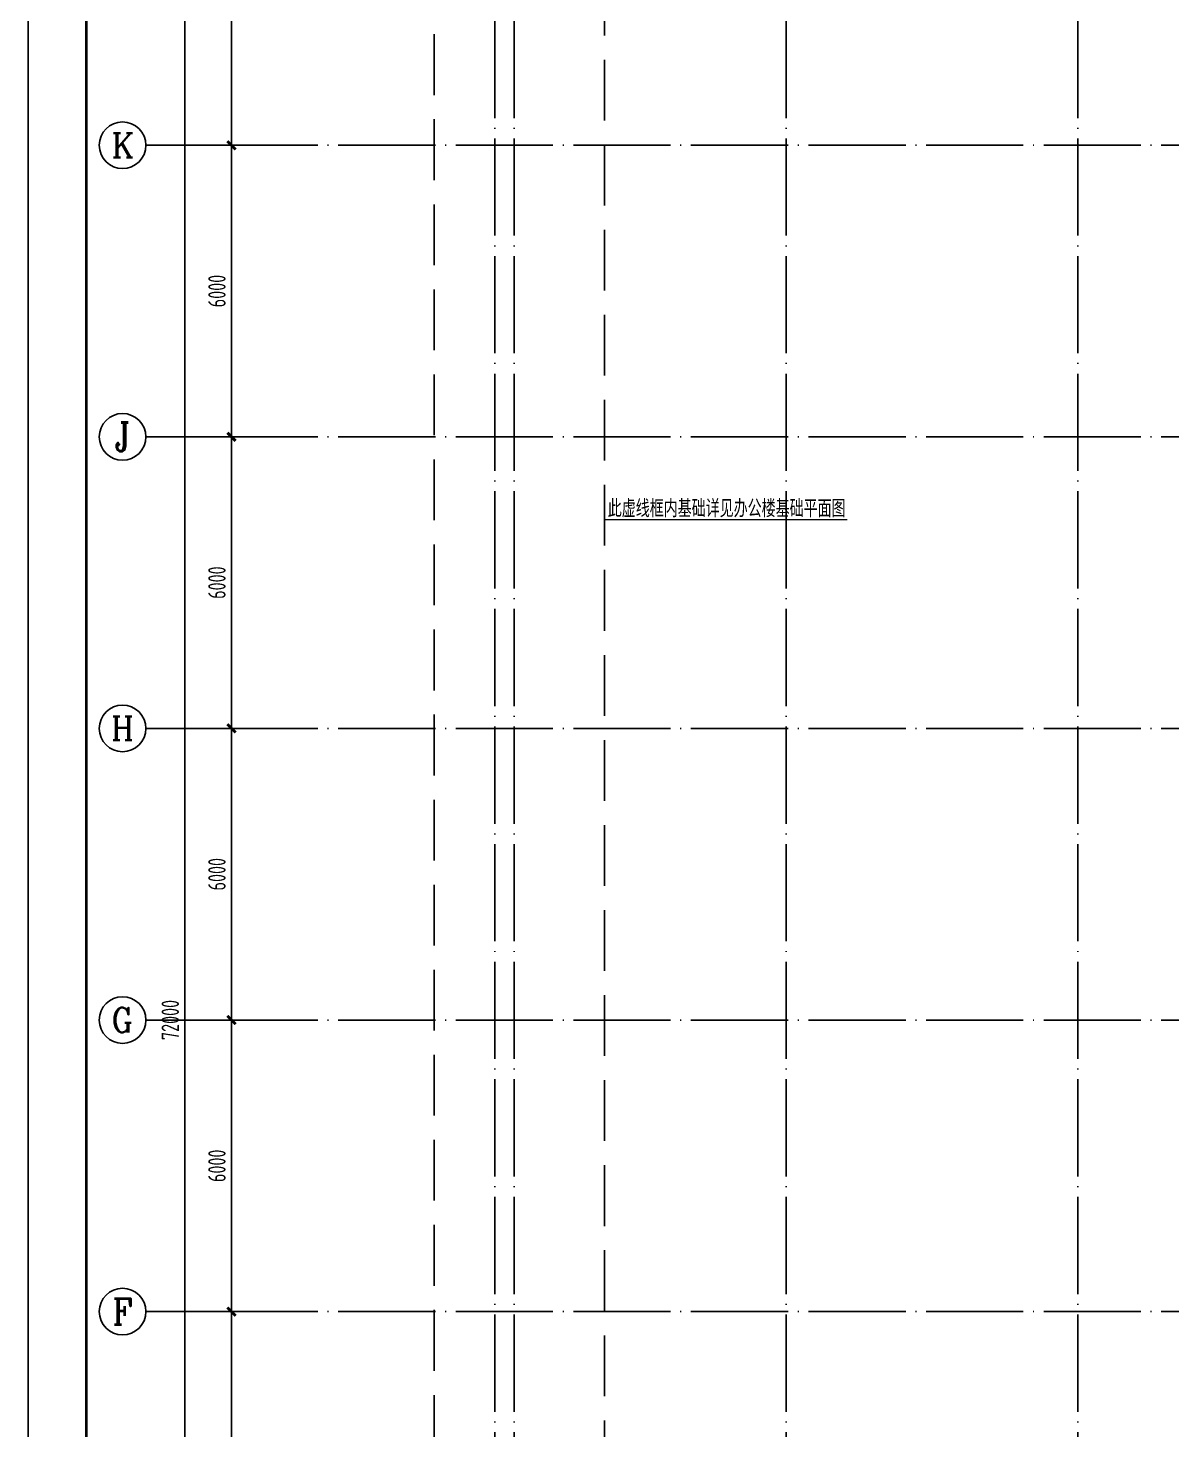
# Model space of a CAD drawing. Extents: x -1389621 to 57380, y -92505 to 283644.
# Drawn here: x -1388311 to -1364767, y 194682 to 223529 of the extents above; entities that cross this region are included whole.
import ezdxf
from ezdxf.enums import TextEntityAlignment as Align

# ---------------------------------------------------------------- set-up
doc = ezdxf.new("R2010")
doc.units = 0
doc.header["$LTSCALE"] = 100
doc.header["$MEASUREMENT"] = 0
doc.linetypes.add('DASH', pattern=[0.35, 0.25, -0.1])
doc.linetypes.add('DOTE', pattern=[2.42, 2, -0.2, 0.02, -0.2])
doc.layers.get('0').update_dxf_attribs({"linetype": 'CONTINUOUS'})
doc.layers.get('Defpoints').update_dxf_attribs({"linetype": 'CONTINUOUS'})
for name, color, linetype in [('AXIS', 3, 'CONTINUOUS'), ('AXIS_TEXT', 7, 'CONTINUOUS'), ('BORDER', 7, 'CONTINUOUS'), ('DIM', 3, 'CONTINUOUS'), ('DOTE', 1, 'DOTE'), ('PUB_DIM', 3, 'CONTINUOUS'), ('标注', 4, 'CONTINUOUS')]:
    doc.layers.add(name, color=color, linetype=linetype)
doc.layers.add('PUB_TEXT', color=7, linetype='CONTINUOUS', lineweight=15)
doc.styles.add('_TCH_AXIS', font='COMPLEX', dxfattribs={"bigfont": 'GBCBIG'})
doc.styles.add('COMPLEX', font='COMPLEX')
doc.styles.add('hztxt', font='txt', dxfattribs={"width": 0.7, "height": 10, "bigfont": 'hztxt.shx'})
doc.styles.add('TSSD_Dimension', font='tssdeng.shx', dxfattribs={"width": 0.7, "bigfont": 'hztxt.shx'})
doc.dimstyles.new('TSSD_100_100', dxfattribs={"dimtxt": 300, "dimasz": 100, "dimexe": 100, "dimexo": 250, "dimgap": 100, "dimtad": 1, "dimdec": 0, "dimzin": 0, "dimdsep": 46, "dimtxsty": 'TSSD_Dimension', "dimblk": 'ARCHTICK', "dimblk1": 'ARCHTICK', "dimblk2": 'ARCHTICK', "dimcen": 0, "dimdle": 100, "dimclrt": 7, "dimadec": 0, "dimazin": 0, "dimtfac": 1, "dimtdec": 0, "dimtix": 1, "dimtmove": 2, "dimatfit": 3, "dimfxl": 0, "dimtolj": 1, "dimtzin": 0, "dimarcsym": 0})

# ---------------------------------------------------------------- blocks, each defined once
blk = doc.blocks.new('_ArchTick')
at = {"color": 0, "linetype": 'ByBlock'}
blk.add_lwpolyline([(-0.71, -0.71, 0.5, 0.5, 0), (0.71, 0.71, 0.5, 0.5, 0)], format="xyseb", dxfattribs=at)
blk = doc.blocks.new('*D1327')
at = {"layer": 'Defpoints', "color": 0, "ltscale": 100}
for p in [(-1384123, 197117), (-1382629, 197117), (-1382629, 191117)]:
    blk.add_point(p, dxfattribs=at)
at = {"layer": 'DIM', "color": 0, "lineweight": -2, "ltscale": 100}
for p, q in [((-1382929, 197117), (-1384243, 197117)), ((-1384123, 190997), (-1384123, 197237)), ((-1382929, 191117), (-1384243, 191117))]:
    blk.add_line(p, q, dxfattribs=at)
at = {"layer": 'DIM', "color": 0, "lineweight": -2, "ltscale": 100, "xscale": 120, "yscale": 120, "zscale": 120}
for p, rotation in [((-1384123, 197117), 90), ((-1384123, 191117), 270)]:
    blk.add_blockref('_ArchTick', p, dxfattribs=dict(at, rotation=rotation))
at = {"layer": 'DIM', "color": 7, "ltscale": 100, "insert": (-1384423, 194117), "char_height": 360, "attachment_point": 5, "rotation": 90, "style": 'TSSD_Dimension'}
blk.add_mtext('\\A1;6000', dxfattribs=at)
blk = doc.blocks.new('*D1328')
at = {"layer": 'Defpoints', "color": 0, "ltscale": 100}
for p in [(-1384123, 203117), (-1382629, 203117), (-1382629, 197117)]:
    blk.add_point(p, dxfattribs=at)
at = {"layer": 'DIM', "color": 0, "lineweight": -2, "ltscale": 100}
for p, q in [((-1382929, 203117), (-1384243, 203117)), ((-1384123, 196997), (-1384123, 203237)), ((-1382929, 197117), (-1384243, 197117))]:
    blk.add_line(p, q, dxfattribs=at)
at = {"layer": 'DIM', "color": 0, "lineweight": -2, "ltscale": 100, "xscale": 120, "yscale": 120, "zscale": 120}
for p, rotation in [((-1384123, 203117), 90), ((-1384123, 197117), 270)]:
    blk.add_blockref('_ArchTick', p, dxfattribs=dict(at, rotation=rotation))
at = {"layer": 'DIM', "color": 7, "ltscale": 100, "insert": (-1384423, 200117), "char_height": 360, "attachment_point": 5, "rotation": 90, "style": 'TSSD_Dimension'}
blk.add_mtext('\\A1;6000', dxfattribs=at)
blk = doc.blocks.new('*D1329')
at = {"layer": 'Defpoints', "color": 0, "ltscale": 100}
for p in [(-1384123, 209117), (-1382629, 209117), (-1382629, 203117)]:
    blk.add_point(p, dxfattribs=at)
at = {"layer": 'DIM', "color": 0, "lineweight": -2, "ltscale": 100}
for p, q in [((-1384123, 202997), (-1384123, 209237)), ((-1382929, 209117), (-1384243, 209117)), ((-1382929, 203117), (-1384243, 203117))]:
    blk.add_line(p, q, dxfattribs=at)
at = {"layer": 'DIM', "color": 0, "lineweight": -2, "ltscale": 100, "xscale": 120, "yscale": 120, "zscale": 120}
for p, rotation in [((-1384123, 209117), 90), ((-1384123, 203117), 270)]:
    blk.add_blockref('_ArchTick', p, dxfattribs=dict(at, rotation=rotation))
at = {"layer": 'DIM', "color": 7, "ltscale": 100, "insert": (-1384423, 206117), "char_height": 360, "attachment_point": 5, "rotation": 90, "style": 'TSSD_Dimension'}
blk.add_mtext('\\A1;6000', dxfattribs=at)
blk = doc.blocks.new('*D1330')
at = {"layer": 'Defpoints', "color": 0, "ltscale": 100}
for p in [(-1384123, 215117), (-1382629, 215117), (-1382629, 209117)]:
    blk.add_point(p, dxfattribs=at)
at = {"layer": 'DIM', "color": 0, "lineweight": -2, "ltscale": 100}
for p, q in [((-1384123, 208997), (-1384123, 215237)), ((-1382929, 215117), (-1384243, 215117)), ((-1382929, 209117), (-1384243, 209117))]:
    blk.add_line(p, q, dxfattribs=at)
at = {"layer": 'DIM', "color": 0, "lineweight": -2, "ltscale": 100, "xscale": 120, "yscale": 120, "zscale": 120}
for p, rotation in [((-1384123, 215117), 90), ((-1384123, 209117), 270)]:
    blk.add_blockref('_ArchTick', p, dxfattribs=dict(at, rotation=rotation))
at = {"layer": 'DIM', "color": 7, "ltscale": 100, "insert": (-1384423, 212117), "char_height": 360, "attachment_point": 5, "rotation": 90, "style": 'TSSD_Dimension'}
blk.add_mtext('\\A1;6000', dxfattribs=at)
blk = doc.blocks.new('*D1331')
at = {"layer": 'Defpoints', "color": 0, "ltscale": 100}
for p in [(-1384123, 221117), (-1382629, 221117), (-1382629, 215117)]:
    blk.add_point(p, dxfattribs=at)
at = {"layer": 'DIM', "color": 0, "lineweight": -2, "ltscale": 100}
for p, q in [((-1382929, 221117), (-1384243, 221117)), ((-1384123, 214997), (-1384123, 221237)), ((-1382929, 215117), (-1384243, 215117))]:
    blk.add_line(p, q, dxfattribs=at)
at = {"layer": 'DIM', "color": 0, "lineweight": -2, "ltscale": 100, "xscale": 120, "yscale": 120, "zscale": 120}
for p, rotation in [((-1384123, 221117), 90), ((-1384123, 215117), 270)]:
    blk.add_blockref('_ArchTick', p, dxfattribs=dict(at, rotation=rotation))
at = {"layer": 'DIM', "color": 7, "ltscale": 100, "insert": (-1384423, 218117), "char_height": 360, "attachment_point": 5, "rotation": 90, "style": 'TSSD_Dimension'}
blk.add_mtext('\\A1;6000', dxfattribs=at)
blk = doc.blocks.new('*D1332')
at = {"layer": 'Defpoints', "color": 0, "ltscale": 100}
for p in [(-1384123, 227117), (-1382629, 227117), (-1382629, 221117)]:
    blk.add_point(p, dxfattribs=at)
at = {"layer": 'DIM', "color": 0, "lineweight": -2, "ltscale": 100}
for p, q in [((-1382929, 227117), (-1384243, 227117)), ((-1384123, 220997), (-1384123, 227237)), ((-1382929, 221117), (-1384243, 221117))]:
    blk.add_line(p, q, dxfattribs=at)
at = {"layer": 'DIM', "color": 0, "lineweight": -2, "ltscale": 100, "xscale": 120, "yscale": 120, "zscale": 120}
for p, rotation in [((-1384123, 227117), 90), ((-1384123, 221117), 270)]:
    blk.add_blockref('_ArchTick', p, dxfattribs=dict(at, rotation=rotation))
at = {"layer": 'DIM', "color": 7, "ltscale": 100, "insert": (-1384423, 224117), "char_height": 360, "attachment_point": 5, "rotation": 90, "style": 'TSSD_Dimension'}
blk.add_mtext('\\A1;6000', dxfattribs=at)
blk = doc.blocks.new('*D1335')
at = {"layer": 'Defpoints', "color": 0, "ltscale": 100}
for p in [(-1385083, 239117), (-1382389, 239117), (-1382389, 167117)]:
    blk.add_point(p, dxfattribs=at)
at = {"layer": 'DIM', "color": 0, "lineweight": -2, "ltscale": 100}
for p, q in [((-1385083, 166997), (-1385083, 239237)), ((-1382689, 239117), (-1385203, 239117)), ((-1382689, 167117), (-1385203, 167117))]:
    blk.add_line(p, q, dxfattribs=at)
at = {"layer": 'DIM', "color": 0, "lineweight": -2, "ltscale": 100, "xscale": 120, "yscale": 120, "zscale": 120}
for p, rotation in [((-1385083, 239117), 90), ((-1385083, 167117), 270)]:
    blk.add_blockref('_ArchTick', p, dxfattribs=dict(at, rotation=rotation))
at = {"layer": 'DIM', "color": 7, "ltscale": 100, "insert": (-1385383, 203117), "char_height": 360, "attachment_point": 5, "rotation": 90, "style": 'TSSD_Dimension'}
blk.add_mtext('\\A1;72000', dxfattribs=at)
blk = doc.blocks.new('_AXISO')
blk.add_circle((0, 0), 0.5)
at = {"layer": 'AXIS_TEXT', "style": 'COMPLEX', "width": 1.041667}
blk.add_attdef('A', text='', height=0.56, dxfattribs=at).set_placement((-0.25, -0.28), (0.25, -0.28), align=Align.FIT)

msp = doc.modelspace()

# ---------------------------------------------------------------- linework, layer by layer
at = {"layer": 'AXIS'}
for p, q in [((-1382628.63, 221116.717), (-1385886.375, 221116.717)), ((-1382628.63, 215116.717), (-1385886.375, 215116.717)), ((-1382628.63, 209116.717), (-1385886.375, 209116.717)), ((-1382628.63, 203116.717), (-1385886.375, 203116.717)), ((-1382628.63, 197116.717), (-1385886.375, 197116.717))]:
    msp.add_line(p, q, dxfattribs=at)
at = {"layer": 'BORDER'}
msp.add_lwpolyline([(-1388311.068, 147698.469), (-1388311.068, 248618.469), (-1317031.068, 248618.469), (-1317031.068, 147698.469)], close=True, dxfattribs=at)
at = {"layer": 'BORDER', "const_width": 60}
msp.add_lwpolyline([(-1387111.068, 148898.469), (-1387111.068, 245618.469), (-1318231.068, 245618.469), (-1318231.068, 148898.469)], close=True, dxfattribs=at)
at = {"layer": 'DOTE', "linetype": 'DOTE', "ltscale": 10}
for p, q in [((-1378706.633, 240616.717), (-1378706.633, 165616.717)), ((-1378306.633, 240616.717), (-1378306.633, 165616.717)), ((-1372706.633, 240616.717), (-1372706.633, 165616.717)), ((-1366706.633, 240616.717), (-1366706.633, 165616.717)), ((-1341206.633, 221116.717), (-1382628.63, 221116.717)), ((-1341206.633, 215116.717), (-1382628.63, 215116.717)), ((-1341206.633, 209116.717), (-1382628.63, 209116.717)), ((-1341206.633, 203116.717), (-1382628.63, 203116.717)), ((-1341206.633, 197116.717), (-1382628.63, 197116.717))]:
    msp.add_line(p, q, dxfattribs=at)
at = {"layer": 'PUB_TEXT'}
msp.add_line((-1376446.729, 213419.064), (-1371454.264, 213419.064), dxfattribs=at)
at = {"layer": '标注', "linetype": 'DASH', "ltscale": 50}
msp.add_lwpolyline([(-1379950.08, 240377.801), (-1376446.729, 240377.801), (-1376446.729, 166150.517), (-1379950.08, 166150.517)], close=True, dxfattribs=at)

# ---------------------------------------------------------------- block references
at = {"layer": 'AXIS'}
ref = msp.add_blockref('_AXISO', (-1386366.375, 221116.717), dxfattribs=dict(at, xscale=960, yscale=960, zscale=960))
ref.add_attrib('A', 'K', dxfattribs={"layer": 'AXIS_TEXT', "ltscale": 0.5, "height": 498.312, "style": '_TCH_AXIS'}).set_placement((-1386591.802, 220867.561), (-1386140.948, 220867.561), align=Align.FIT)
ref = msp.add_blockref('_AXISO', (-1386366.375, 215116.717), dxfattribs=dict(at, xscale=960, yscale=960, zscale=960))
ref.add_attrib('A', 'J', dxfattribs={"layer": 'AXIS_TEXT', "ltscale": 0.5, "height": 595.279, "style": '_TCH_AXIS'}).set_placement((-1386522.281, 214819.078), (-1386210.469, 214819.078), align=Align.FIT)
ref = msp.add_blockref('_AXISO', (-1386366.375, 209116.717), dxfattribs=dict(at, xscale=960, yscale=960, zscale=960))
ref.add_attrib('A', 'H', dxfattribs={"layer": 'AXIS_TEXT', "ltscale": 0.5, "height": 486.621, "style": '_TCH_AXIS'}).set_placement((-1386598.099, 208873.407), (-1386134.651, 208873.407), align=Align.FIT)
ref = msp.add_blockref('_AXISO', (-1386366.375, 203116.717), dxfattribs=dict(at, xscale=960, yscale=960, zscale=960))
ref.add_attrib('A', 'G', dxfattribs={"layer": 'AXIS_TEXT', "ltscale": 0.5, "height": 510.22, "style": '_TCH_AXIS'}).set_placement((-1386585.041, 202861.607), (-1386147.709, 202861.607), align=Align.FIT)
ref = msp.add_blockref('_AXISO', (-1386366.375, 197116.717), dxfattribs=dict(at, xscale=960, yscale=960, zscale=960))
ref.add_attrib('A', 'F', dxfattribs={"layer": 'AXIS_TEXT', "ltscale": 0.5, "height": 534.53, "style": '_TCH_AXIS'}).set_placement((-1386570.005, 196849.452), (-1386162.744, 196849.452), align=Align.FIT)

# ---------------------------------------------------------------- texts
at = {"layer": 'PUB_DIM', "color": 7, "linetype": 'Continuous', "style": 'hztxt', "width": 0.8}
msp.add_text('此虚线框内基础详见办公楼基础平面图', height=360, dxfattribs=at).set_placement((-1373931.461, 213660.179), align=Align.MIDDLE)

# ---------------------------------------------------------------- dimensions: what is measured, and where the dimension line sits
at = {"layer": 'DIM', "ltscale": 100}
for p1, p2, distance, picture, middle in [((-1382388.63, 167116.717), (-1382388.63, 239116.717), 2694.04, '*D1335', (-1385382.67, 203116.717)), ((-1382628.63, 221116.717), (-1382628.63, 227116.717), 1494.04, '*D1332', (-1384422.67, 224116.717)), ((-1382628.63, 215116.717), (-1382628.63, 221116.717), 1494.04, '*D1331', (-1384422.67, 218116.717)), ((-1382628.63, 209116.717), (-1382628.63, 215116.717), 1494.04, '*D1330', (-1384422.67, 212116.717)), ((-1382628.63, 203116.717), (-1382628.63, 209116.717), 1494.04, '*D1329', (-1384422.67, 206116.717)), ((-1382628.63, 197116.717), (-1382628.63, 203116.717), 1494.04, '*D1328', (-1384422.67, 200116.717)), ((-1382628.63, 191116.717), (-1382628.63, 197116.717), 1494.04, '*D1327', (-1384422.67, 194116.717))]:
    dim = msp.add_aligned_dim(p1=p1, p2=p2, distance=distance, dimstyle='TSSD_100_100', override={"dimscale": 1.2}, dxfattribs=at)
    dim.commit()
    dim.dimension.update_dxf_attribs({"geometry": picture, "text_midpoint": middle})

doc.saveas('drawing.dxf')
